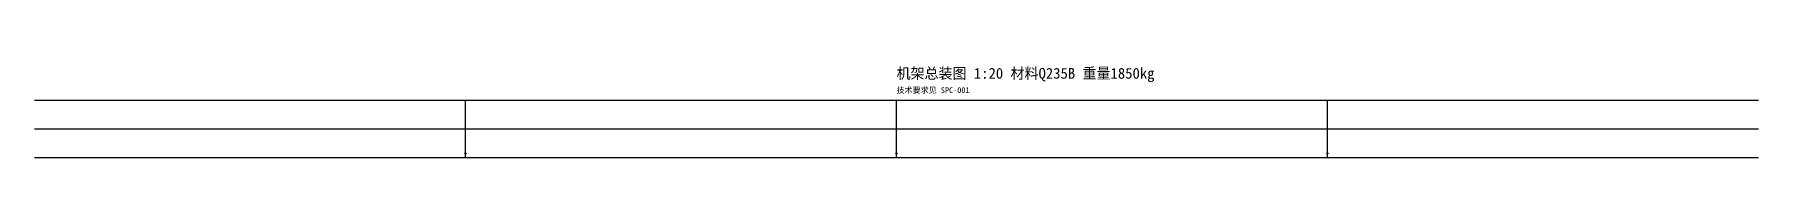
# Model space of a CAD drawing. Header units: millimetres. Extents: x 0 to 24000, y 0 to 1272.
import ezdxf

# ---------------------------------------------------------------- set-up
doc = ezdxf.new("R2010")
doc.units = ezdxf.units.MM

msp = doc.modelspace()

# ---------------------------------------------------------------- linework, layer by layer
at = {"layer": '0-轮廓线'}
for p, q in [((0, 800), (24000, 800)), ((6000, 0), (6000, 800)), ((12000, 0), (12000, 800)), ((18000, 0), (18000, 800)), ((0, 0), (24000, 0))]:
    msp.add_line(p, q, dxfattribs=at)
at = {"layer": '1-中心线'}
msp.add_line((0, 400), (24000, 400), dxfattribs=at)
at = {"layer": '2-螺栓孔'}
for centre in [(6000, 60), (12000, 60), (18000, 60)]:
    msp.add_circle(centre, 9, dxfattribs=at)

# ---------------------------------------------------------------- texts
at = {"layer": '0-标注'}
for s, height, p in [('机架总装图 1:20 材料Q235B 重量1850kg', 150, (12000, 1100)), ('技术要求见 SPC-001', 80, (12000, 900))]:
    msp.add_text(s, height=height, dxfattribs=at).set_placement(p)

doc.saveas('drawing.dxf')
